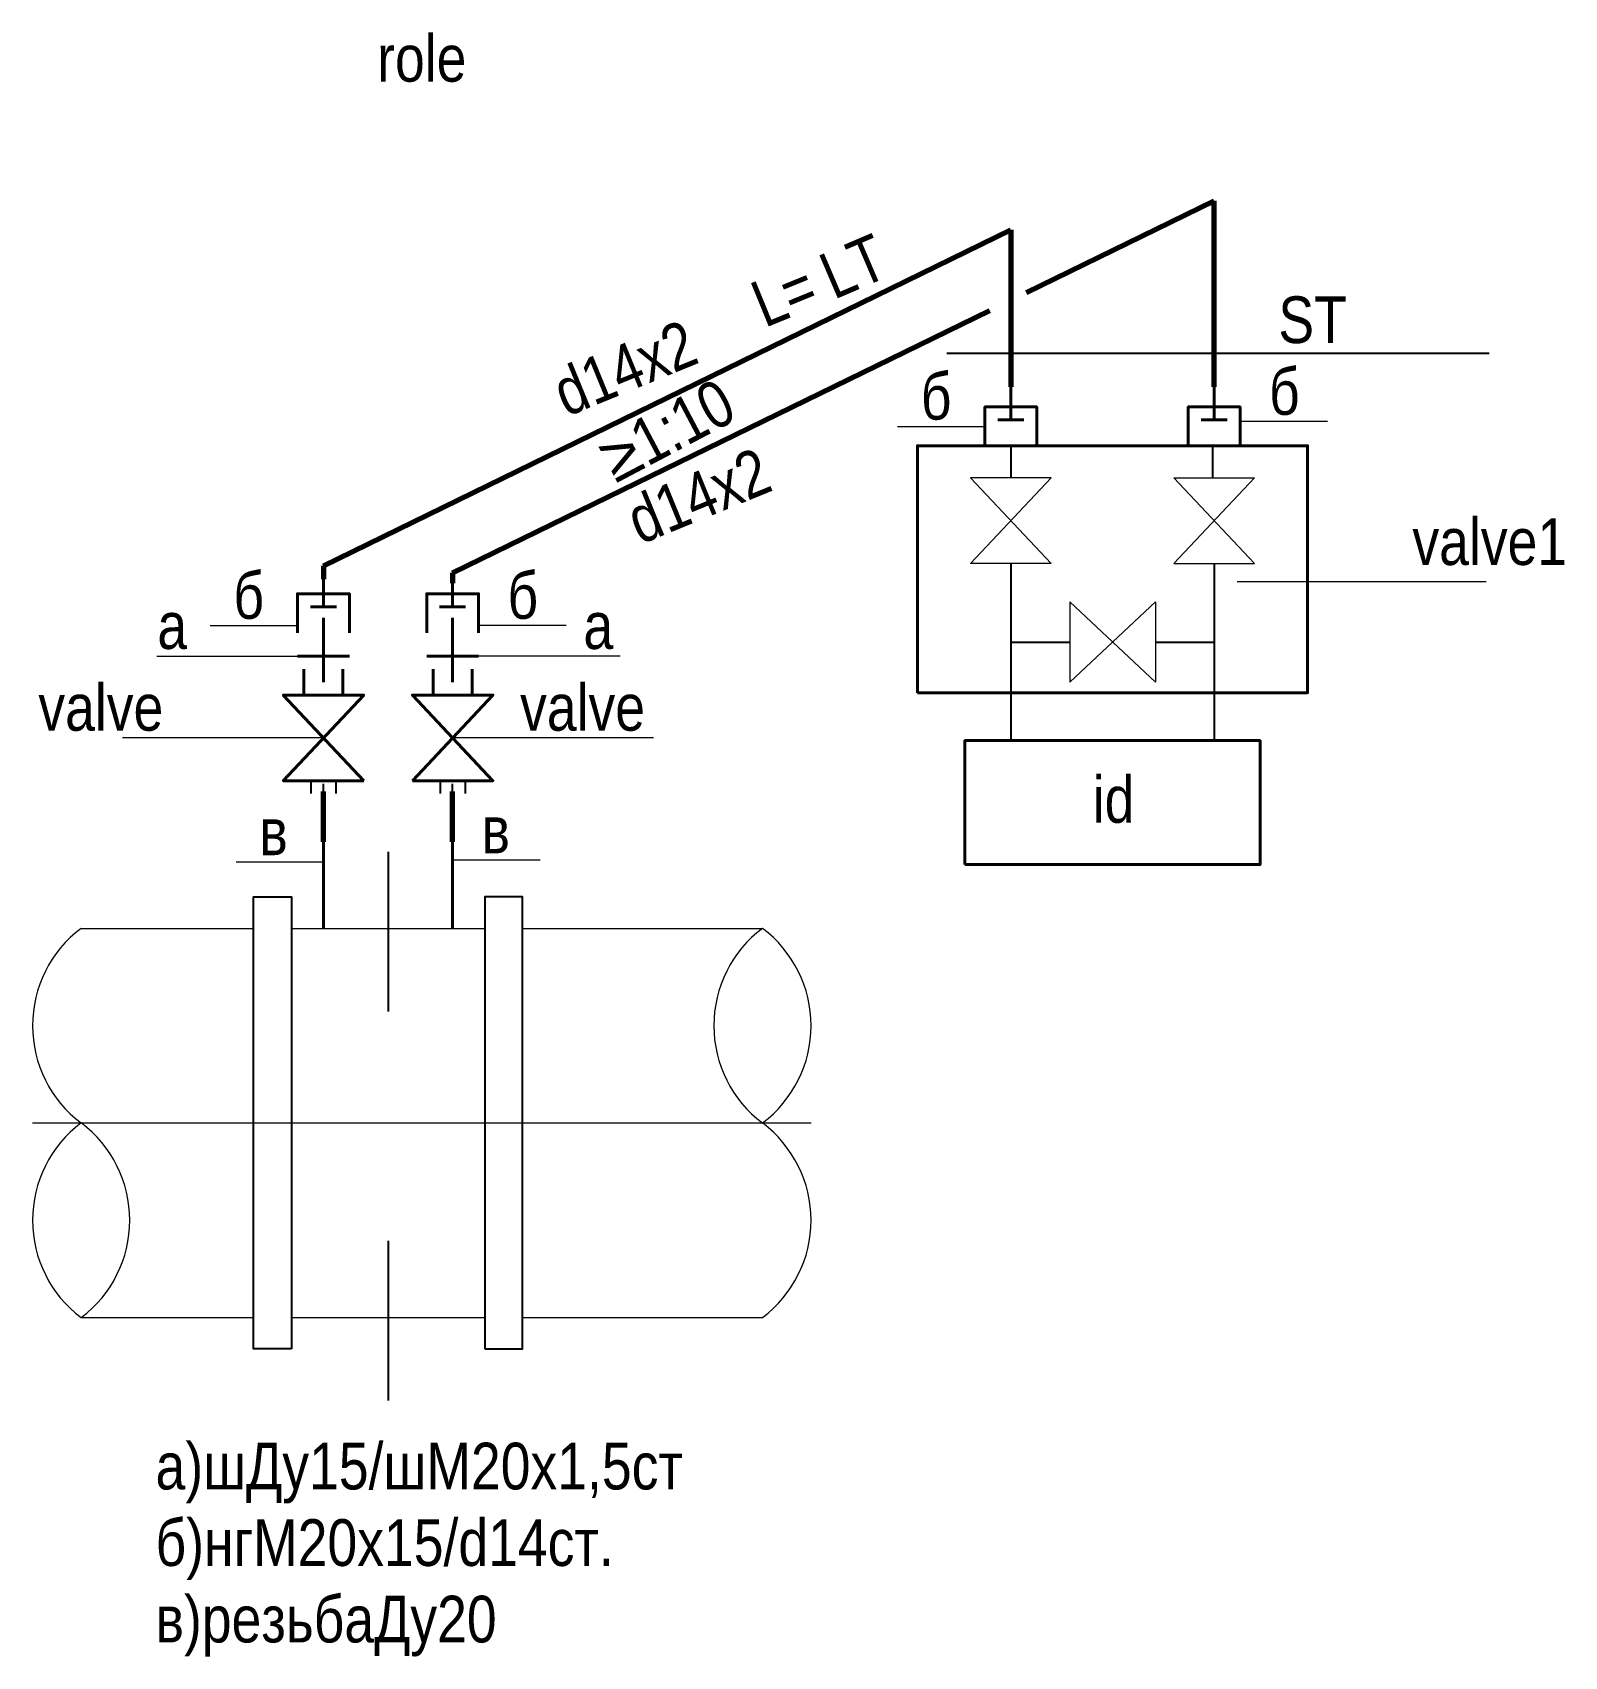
# Model space of a CAD drawing. Header units: feet. Extents: x -4308 to 84, y -12115 to -5.
# Drawn here: x 24.9 to 83.9, y -68.1 to -5.5 of the extents above; entities outside this region: 1.
import ezdxf

# ---------------------------------------------------------------- set-up
doc = ezdxf.new("R2010")
doc.units = ezdxf.units.FT
doc.header["$MEASUREMENT"] = 0
doc.linetypes.add('4_2_1_2', pattern=[9000, 4000, -2000, 1000, -2000])
for name, color, linetype, lineweight in [('id_params_Ном._пера__1', 7, 'Continuous', 15), ('id_static_Ном._пера__1', 7, 'Continuous', 15), ('id_static_Ном._пера__21', 7, 'Continuous', 40), ('id_static_Ном._пера__41', 7, 'Continuous', 70)]:
    doc.layers.add(name, color=color, linetype=linetype, lineweight=lineweight)
doc.styles.add('СГЕНЕРИР_СТИЛЬ_1', font='ARIALN.TTF')

msp = doc.modelspace()

# ---------------------------------------------------------------- linework, layer by layer
for p, q in [((60.12, -17.823), (81.021, -17.823)), ((62.593, -21.395), (62.593, -22.636)), ((70.366, -21.395), (70.366, -22.636)), ((62.593, -25.936), (62.593, -28.962)), ((70.427, -25.936), (70.427, -28.962)), ((62.593, -28.962), (64.86, -28.962)), ((62.593, -28.962), (62.593, -30.861)), ((68.16, -28.962), (70.427, -28.962)), ((70.427, -28.962), (70.427, -30.861)), ((62.593, -30.861), (62.593, -32.76)), ((70.427, -30.861), (70.427, -32.76)), ((35.624, -34.309), (35.624, -34.797)), ((36.108, -34.724), (36.108, -34.425)), ((36.591, -34.309), (36.591, -34.797)), ((40.602, -34.309), (40.602, -34.797)), ((41.086, -34.724), (41.086, -34.425)), ((41.57, -34.309), (41.57, -34.797)), ((38.597, -37.049), (38.597, -43.198)), ((38.597, -52.049), (38.597, -58.198))]:
    msp.add_line(p, q)
for points in [[(34.872, -56.21), (33.416, -56.21), (33.416, -38.79), (34.872, -38.79)], [(42.321, -56.21), (43.777, -56.21), (43.777, -38.79), (42.321, -38.79)]]:
    msp.add_lwpolyline(points, close=True)
at = {"layer": 'id_static_Ном._пера__1', "color": 7, "linetype": 'Continuous', "lineweight": 15}
for p, q in [((58.225, -20.651), (61.593, -20.651)), ((74.794, -20.466), (71.427, -20.466)), ((71.316, -26.627), (80.904, -26.627)), ((31.74, -28.328), (35.108, -28.328)), ((45.454, -28.328), (42.086, -28.328)), ((29.693, -29.509), (35.108, -29.509)), ((47.534, -29.509), (42.086, -29.509)), ((36.108, -32.659), (28.367, -32.659)), ((48.826, -32.659), (41.086, -32.659)), ((32.74, -37.44), (36.108, -37.44)), ((44.454, -37.367), (41.086, -37.367)), ((26.773, -40), (33.416, -40)), ((34.872, -40), (42.321, -40)), ((43.777, -40), (53.023, -40)), ((26.773, -55), (33.416, -55)), ((34.872, -55), (42.321, -55)), ((43.777, -55), (53.023, -55))]:
    msp.add_line(p, q, dxfattribs=at)
at = {"layer": 'id_static_Ном._пера__1', "color": 7, "linetype": '4_2_1_2', "lineweight": 15}
msp.add_line((24.898, -47.5), (54.898, -47.5), dxfattribs=at)
at = {"layer": 'id_static_Ном._пера__1', "color": 7, "linetype": 'Continuous', "lineweight": 15}
for points in [[(64.143, -25.936), (61.043, -25.936), (64.143, -22.636), (61.043, -22.636)], [(68.877, -25.936), (71.977, -25.936), (68.877, -22.636), (71.977, -22.636)], [(68.16, -27.412), (68.16, -30.512), (64.86, -27.412), (64.86, -30.512)]]:
    msp.add_lwpolyline(points, close=True, dxfattribs=at)
for centre, start, end in [((29.586, -43.75), 126.8699, 233.1301), ((55.836, -43.75), 126.8699, 233.1301), ((50.211, -43.75), 306.8699, 53.1301), ((29.586, -51.25), 126.8699, 233.1301), ((23.961, -51.25), 306.8699, 53.1301), ((50.211, -51.25), 306.8699, 53.1301)]:
    msp.add_arc(centre, 4.687, start, end, dxfattribs=at)
at = {"layer": 'id_static_Ном._пера__21', "color": 7, "linetype": 'Continuous', "lineweight": 40}
for p, q in [((62.593, -19.12), (62.593, -20.401)), ((70.427, -19.12), (70.427, -20.401)), ((63.093, -20.401), (62.093, -20.401)), ((70.927, -20.401), (69.927, -20.401)), ((36.108, -26.534), (36.108, -27.603)), ((41.086, -26.697), (41.086, -27.603)), ((36.608, -27.603), (35.608, -27.603)), ((36.108, -30.509), (36.108, -28.031)), ((41.586, -27.603), (40.586, -27.603)), ((41.086, -30.509), (41.086, -28.031)), ((37.108, -29.509), (35.108, -29.509)), ((35.358, -31.009), (35.358, -30.009)), ((36.858, -31.009), (36.858, -30.009)), ((42.086, -29.509), (40.086, -29.509)), ((40.336, -31.009), (40.336, -30.009)), ((41.836, -31.009), (41.836, -30.009)), ((36.108, -40), (36.108, -36.668)), ((41.086, -40), (41.086, -36.668))]:
    msp.add_line(p, q, dxfattribs=at)
for points in [[(63.593, -21.401), (63.593, -19.901), (61.593, -19.901), (61.593, -21.401)], [(71.427, -21.401), (71.427, -19.901), (69.427, -19.901), (69.427, -21.401)], [(37.108, -28.603), (37.108, -27.103), (35.108, -27.103), (35.108, -28.603)], [(42.086, -28.603), (42.086, -27.103), (40.086, -27.103), (40.086, -28.603)]]:
    msp.add_lwpolyline(points, dxfattribs=at)
at = {"layer": 'id_static_Ном._пера__21'}
for points in [[(58.992, -30.915), (74.028, -30.915), (74.028, -21.395), (58.992, -21.395)], [(60.826, -37.538), (72.194, -37.538), (72.194, -32.76), (60.826, -32.76)]]:
    msp.add_lwpolyline(points, close=True, dxfattribs=at)
at = {"layer": 'id_static_Ном._пера__21', "color": 7, "linetype": 'Continuous', "lineweight": 40}
for points in [[(37.658, -34.309), (34.558, -34.309), (37.658, -31.009), (34.558, -31.009)], [(39.536, -34.309), (42.636, -34.309), (39.536, -31.009), (42.636, -31.009)]]:
    msp.add_lwpolyline(points, close=True, dxfattribs=at)
at = {"layer": 'id_static_Ном._пера__41', "color": 7, "linetype": 'Continuous', "lineweight": 70}
for p, q in [((63.197, -15.488), (70.427, -11.955)), ((70.427, -19.12), (70.427, -11.955)), ((36.108, -26.02), (62.593, -13.08)), ((62.593, -13.08), (62.593, -19.12)), ((41.086, -26.291), (61.779, -16.181)), ((36.108, -26.02), (36.108, -26.534)), ((41.086, -26.291), (41.086, -26.697)), ((36.108, -36.668), (36.108, -34.724)), ((41.086, -36.668), (41.086, -34.724))]:
    msp.add_line(p, q, dxfattribs=at)

# ---------------------------------------------------------------- texts
at = {"layer": 'id_params_Ном._пера__1', "color": 7, "linetype": 'Continuous', "lineweight": 15, "char_height": 1.8, "style": 'СГЕНЕРИР_СТИЛЬ_1'}
for s, insert, width, attachment_point in [('\\A1;role', (39.898, -5.563), 30, 2), ('\\A1;valve1', (78.064, -24.193), 4.69891, 1)]:
    msp.add_mtext(s, dxfattribs=dict(at, insert=insert, width=width, attachment_point=attachment_point))
at = {"layer": 'id_params_Ном._пера__1', "color": 7, "linetype": 'Continuous', "lineweight": 15, "insert": (55.061, -14.125), "char_height": 1.8, "attachment_point": 1, "rotation": 23.18623, "style": 'СГЕНЕРИР_СТИЛЬ_1'}
msp.add_mtext('\\A1;LT', dxfattribs=at)
at = {"layer": 'id_params_Ном._пера__1', "color": 7, "linetype": 'Continuous', "lineweight": 15, "char_height": 1.8, "style": 'СГЕНЕРИР_СТИЛЬ_1'}
for s, insert, attachment_point in [('\\A1;ST', (72.901, -15.639), 1), ('\\A1;valve', (29.938, -30.58), 3), ('\\A1;valve', (48.498, -30.58), 3), ('\\A1;id', (66.549, -34.128), 2)]:
    msp.add_mtext(s, dxfattribs=dict(at, insert=insert, attachment_point=attachment_point))
at = {"layer": 'id_static_Ном._пера__1', "color": 7, "linetype": 'Continuous', "lineweight": 15, "char_height": 1.8, "attachment_point": 1, "style": 'СГЕНЕРИР_СТИЛЬ_1'}
for s, insert, rotation in [('\\A1;L=', (52.426, -15.196), 22.25028), ('\\A1;d14x2', (44.779, -18.631), 22.25028), ('\\A1;≥1:10', (46.523, -21.266), 27.86074), ('\\A1;d14x2', (47.622, -23.553), 22.25028)]:
    msp.add_mtext(s, dxfattribs=dict(at, insert=insert, rotation=rotation))
at = {"layer": 'id_static_Ном._пера__1', "color": 7, "linetype": 'Continuous', "lineweight": 15, "style": 'СГЕНЕРИР_СТИЛЬ_1'}
for s, insert, char_height, attachment_point in [('\\A1;б', (59.125, -18.588), 1.8, 1), ('\\A1;б', (72.541, -18.404), 1.8, 1), ('\\A1;б', (32.64, -26.266), 1.8, 1), ('\\A1;б', (43.2, -26.266), 1.8, 1), ('\\A1;а', (30.856, -27.43), 1.8, 3), ('\\A1;а', (47.271, -27.43), 1.8, 3), ('\\A1;в', (33.64, -35.378), 1.8, 1), ('\\A1;в', (42.2, -35.305), 1.8, 1), ('\\A1;\\P', (-4307.922, -12115.413), 17.4953, 1)]:
    msp.add_mtext(s, dxfattribs=dict(at, insert=insert, char_height=char_height, attachment_point=attachment_point))
at = {"layer": 'id_static_Ном._пера__1', "color": 7, "linetype": 'Continuous', "lineweight": 15, "insert": (29.64, -59.825), "char_height": 1.8, "width": 20.64598, "attachment_point": 1, "line_spacing_factor": 0.98287, "style": 'СГЕНЕРИР_СТИЛЬ_1'}
msp.add_mtext('\\A1;а)шДу15/шМ20х1,5ст\\Pб)нгМ20х15/d14ст.\\Pв)резьбаДу20', dxfattribs=at)

doc.saveas('drawing.dxf')
